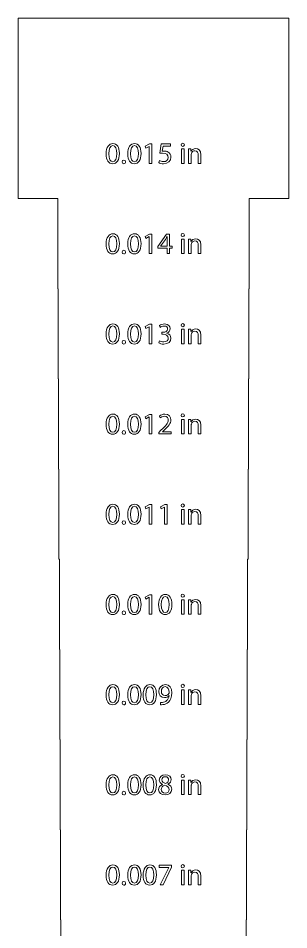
# Model space of a CAD drawing. Header units: inches. Extents: x 0.3 to 1.8, y -2 to 8.1.
# Drawn here: x 0.25 to 1.75, y 3.04 to 8.09 of the extents above; entities that cross this region are included whole.
import ezdxf

# ---------------------------------------------------------------- set-up
doc = ezdxf.new("R2010")
doc.units = ezdxf.units.IN
doc.header["$MEASUREMENT"] = 0
doc.layers.add('Layer 1', color=7, linetype='Continuous')
doc.layers.add('Layer 2', color=7, linetype='Continuous')

# ---------------------------------------------------------------- blocks, each defined once
blk = doc.blocks.new('block 8')
at = {"layer": 'Layer 2', "lineweight": 0}
for points in [[(1.1, 3.398), (1.1, 3.3883), (1.0528, 3.2897), (1.0377, 3.2897), (1.0846, 3.3855), (1.0846, 3.3858), (1.0317, 3.3858), (1.0317, 3.398), (1.1, 3.398)], [(1.1552, 3.2897), (1.1552, 3.3703), (1.1698, 3.3703), (1.1698, 3.2897), (1.1552, 3.2897)]]:
    blk.add_lwpolyline(points, dxfattribs=at)
for points, knots in [([(0.8108, 3.345), (0.8108, 3.3082), (0.797, 3.2879), (0.7732, 3.2879), (0.752, 3.2879), (0.7375, 3.3077), (0.7372, 3.3435), (0.7372, 3.38), (0.753, 3.3998), (0.775, 3.3998), (0.7977, 3.3998), (0.8108, 3.3795), (0.8108, 3.345)], [0, 0, 0, 0, 1, 1, 1, 2, 2, 2, 3, 3, 3, 4, 4, 4, 4]), ([(0.752, 3.3433), (0.752, 3.3152), (0.7607, 3.2992), (0.774, 3.2992), (0.7888, 3.2992), (0.796, 3.3167), (0.796, 3.3443), (0.796, 3.371), (0.7893, 3.3885), (0.774, 3.3885), (0.7613, 3.3885), (0.752, 3.3728), (0.752, 3.3433)], [0, 0, 0, 0, 1, 1, 1, 2, 2, 2, 3, 3, 3, 4, 4, 4, 4]), ([(0.9308, 3.345), (0.9308, 3.3082), (0.917, 3.2879), (0.8932, 3.2879), (0.872, 3.2879), (0.8575, 3.3077), (0.8572, 3.3435), (0.8572, 3.38), (0.873, 3.3998), (0.895, 3.3998), (0.9177, 3.3998), (0.9308, 3.3795), (0.9308, 3.345)], [0, 0, 0, 0, 1, 1, 1, 2, 2, 2, 3, 3, 3, 4, 4, 4, 4]), ([(0.872, 3.3433), (0.872, 3.3152), (0.8807, 3.2992), (0.894, 3.2992), (0.9088, 3.2992), (0.916, 3.3167), (0.916, 3.3443), (0.916, 3.371), (0.9093, 3.3885), (0.894, 3.3885), (0.8813, 3.3885), (0.872, 3.3728), (0.872, 3.3433)], [0, 0, 0, 0, 1, 1, 1, 2, 2, 2, 3, 3, 3, 4, 4, 4, 4]), ([(1.0163, 3.345), (1.0163, 3.3082), (1.0025, 3.2879), (0.9787, 3.2879), (0.9575, 3.2879), (0.943, 3.3077), (0.9427, 3.3435), (0.9427, 3.38), (0.9585, 3.3998), (0.9805, 3.3998), (1.0031, 3.3998), (1.0163, 3.3795), (1.0163, 3.345)], [0, 0, 0, 0, 1, 1, 1, 2, 2, 2, 3, 3, 3, 4, 4, 4, 4]), ([(0.9575, 3.3433), (0.9575, 3.3152), (0.9662, 3.2992), (0.9795, 3.2992), (0.9943, 3.2992), (1.0015, 3.3167), (1.0015, 3.3443), (1.0015, 3.371), (0.9948, 3.3885), (0.9795, 3.3885), (0.9668, 3.3885), (0.9575, 3.3728), (0.9575, 3.3433)], [0, 0, 0, 0, 1, 1, 1, 2, 2, 2, 3, 3, 3, 4, 4, 4, 4]), ([(1.1715, 3.393), (1.1715, 3.388), (1.168, 3.384), (1.1622, 3.384), (1.1568, 3.384), (1.1533, 3.388), (1.1533, 3.393), (1.1533, 3.398), (1.157, 3.4021), (1.1625, 3.4021), (1.1678, 3.4021), (1.1715, 3.3981), (1.1715, 3.393)], [0, 0, 0, 0, 1, 1, 1, 2, 2, 2, 3, 3, 3, 4, 4, 4, 4]), ([(1.1942, 3.3485), (1.1942, 3.357), (1.194, 3.3637), (1.1935, 3.3703), (1.1935, 3.3703), (1.2065, 3.3703), (1.2065, 3.3703), (1.2065, 3.3703), (1.2073, 3.357), (1.2073, 3.357), (1.2073, 3.357), (1.2077, 3.357), (1.2077, 3.357), (1.2117, 3.3645), (1.221, 3.372), (1.2343, 3.372), (1.2455, 3.372), (1.2628, 3.3653), (1.2628, 3.3377), (1.2628, 3.3377), (1.2628, 3.2897), (1.2628, 3.2897), (1.2628, 3.2897), (1.2481, 3.2897), (1.2481, 3.2897), (1.2481, 3.2897), (1.2481, 3.3362), (1.2481, 3.3362), (1.2481, 3.3492), (1.2433, 3.36), (1.2295, 3.36), (1.22, 3.36), (1.2125, 3.3532), (1.2098, 3.345), (1.2092, 3.3432), (1.2088, 3.3407), (1.2088, 3.3382), (1.2088, 3.3382), (1.2088, 3.2897), (1.2088, 3.2897), (1.2088, 3.2897), (1.1942, 3.2897), (1.1942, 3.2897), (1.1942, 3.2897), (1.1942, 3.3485), (1.1942, 3.3485)], [0, 0, 0, 0, 1, 1, 1, 2, 2, 2, 3, 3, 3, 4, 4, 4, 5, 5, 5, 6, 6, 6, 7, 7, 7, 8, 8, 8, 9, 9, 9, 10, 10, 10, 11, 11, 11, 12, 12, 12, 13, 13, 13, 14, 14, 14, 15, 15, 15, 15]), ([(0.8254, 3.2984), (0.8254, 3.3044), (0.8295, 3.3089), (0.8353, 3.3089), (0.8412, 3.3089), (0.8452, 3.3045), (0.8452, 3.2984), (0.8452, 3.2924), (0.8412, 3.2879), (0.835, 3.2879), (0.8294, 3.2879), (0.8254, 3.2924), (0.8254, 3.2984)], [0, 0, 0, 0, 1, 1, 1, 2, 2, 2, 3, 3, 3, 4, 4, 4, 4])]:
    blk.add_open_spline(points, degree=3, knots=knots, dxfattribs=at)
blk = doc.blocks.new('block 9')
at = {"layer": 'Layer 2', "lineweight": 0}
blk.add_lwpolyline([(1.1552, 3.7897), (1.1552, 3.8703), (1.1698, 3.8703), (1.1698, 3.7897), (1.1552, 3.7897)], dxfattribs=at)
for points, knots in [([(0.8108, 3.845), (0.8108, 3.8082), (0.797, 3.7879), (0.7732, 3.7879), (0.752, 3.7879), (0.7375, 3.8077), (0.7372, 3.8435), (0.7372, 3.88), (0.753, 3.8998), (0.775, 3.8998), (0.7977, 3.8998), (0.8108, 3.8795), (0.8108, 3.845)], [0, 0, 0, 0, 1, 1, 1, 2, 2, 2, 3, 3, 3, 4, 4, 4, 4]), ([(0.9308, 3.845), (0.9308, 3.8082), (0.917, 3.7879), (0.8932, 3.7879), (0.872, 3.7879), (0.8575, 3.8077), (0.8572, 3.8435), (0.8572, 3.88), (0.873, 3.8998), (0.895, 3.8998), (0.9177, 3.8998), (0.9308, 3.8795), (0.9308, 3.845)], [0, 0, 0, 0, 1, 1, 1, 2, 2, 2, 3, 3, 3, 4, 4, 4, 4]), ([(1.0163, 3.845), (1.0163, 3.8082), (1.0025, 3.7879), (0.9787, 3.7879), (0.9575, 3.7879), (0.943, 3.8077), (0.9427, 3.8435), (0.9427, 3.88), (0.9585, 3.8998), (0.9805, 3.8998), (1.0031, 3.8998), (1.0163, 3.8795), (1.0163, 3.845)], [0, 0, 0, 0, 1, 1, 1, 2, 2, 2, 3, 3, 3, 4, 4, 4, 4]), ([(1.0497, 3.8467), (1.0375, 3.8523), (1.0323, 3.8617), (1.0323, 3.871), (1.0323, 3.8881), (1.0468, 3.8998), (1.066, 3.8998), (1.087, 3.8998), (1.0976, 3.8868), (1.0976, 3.8732), (1.0976, 3.864), (1.093, 3.854), (1.0797, 3.8478), (1.0797, 3.8478), (1.0797, 3.8473), (1.0797, 3.8473), (1.0932, 3.842), (1.1015, 3.8323), (1.1015, 3.8194), (1.1015, 3.8004), (1.0853, 3.7879), (1.0647, 3.7879), (1.042, 3.7879), (1.0283, 3.8012), (1.0283, 3.817), (1.0283, 3.8307), (1.0365, 3.8405), (1.0498, 3.8462), (1.0498, 3.8462), (1.0497, 3.8467), (1.0497, 3.8467)], [0, 0, 0, 0, 1, 1, 1, 2, 2, 2, 3, 3, 3, 4, 4, 4, 5, 5, 5, 6, 6, 6, 7, 7, 7, 8, 8, 8, 9, 9, 9, 10, 10, 10, 10]), ([(1.1715, 3.893), (1.1715, 3.888), (1.168, 3.884), (1.1622, 3.884), (1.1568, 3.884), (1.1533, 3.888), (1.1533, 3.893), (1.1533, 3.898), (1.157, 3.9021), (1.1625, 3.9021), (1.1678, 3.9021), (1.1715, 3.8981), (1.1715, 3.893)], [0, 0, 0, 0, 1, 1, 1, 2, 2, 2, 3, 3, 3, 4, 4, 4, 4]), ([(0.752, 3.8433), (0.752, 3.8152), (0.7607, 3.7992), (0.774, 3.7992), (0.7888, 3.7992), (0.796, 3.8167), (0.796, 3.8443), (0.796, 3.871), (0.7893, 3.8885), (0.774, 3.8885), (0.7614, 3.8885), (0.752, 3.8728), (0.752, 3.8433)], [0, 0, 0, 0, 1, 1, 1, 2, 2, 2, 3, 3, 3, 4, 4, 4, 4]), ([(0.872, 3.8433), (0.872, 3.8152), (0.8807, 3.7992), (0.894, 3.7992), (0.9088, 3.7992), (0.916, 3.8167), (0.916, 3.8443), (0.916, 3.871), (0.9093, 3.8885), (0.894, 3.8885), (0.8813, 3.8885), (0.872, 3.8728), (0.872, 3.8433)], [0, 0, 0, 0, 1, 1, 1, 2, 2, 2, 3, 3, 3, 4, 4, 4, 4]), ([(0.9575, 3.8433), (0.9575, 3.8152), (0.9662, 3.7992), (0.9795, 3.7992), (0.9943, 3.7992), (1.0015, 3.8167), (1.0015, 3.8443), (1.0015, 3.871), (0.9948, 3.8885), (0.9795, 3.8885), (0.9668, 3.8885), (0.9575, 3.8728), (0.9575, 3.8433)], [0, 0, 0, 0, 1, 1, 1, 2, 2, 2, 3, 3, 3, 4, 4, 4, 4]), ([(1.0867, 3.8179), (1.0867, 3.8308), (1.0775, 3.8373), (1.0628, 3.8415), (1.0502, 3.8378), (1.0433, 3.8293), (1.0433, 3.819), (1.0428, 3.8082), (1.0512, 3.7985), (1.065, 3.7985), (1.0782, 3.7985), (1.0867, 3.8067), (1.0867, 3.8179)], [0, 0, 0, 0, 1, 1, 1, 2, 2, 2, 3, 3, 3, 4, 4, 4, 4]), ([(1.0463, 3.872), (1.0462, 3.8612), (1.0545, 3.8553), (1.067, 3.852), (1.0763, 3.8552), (1.0835, 3.8618), (1.0835, 3.8717), (1.0835, 3.8803), (1.0783, 3.8893), (1.0652, 3.8893), (1.053, 3.8893), (1.0463, 3.8813), (1.0463, 3.872)], [0, 0, 0, 0, 1, 1, 1, 2, 2, 2, 3, 3, 3, 4, 4, 4, 4]), ([(1.1942, 3.8485), (1.1942, 3.857), (1.194, 3.8637), (1.1935, 3.8703), (1.1935, 3.8703), (1.2065, 3.8703), (1.2065, 3.8703), (1.2065, 3.8703), (1.2073, 3.857), (1.2073, 3.857), (1.2073, 3.857), (1.2077, 3.857), (1.2077, 3.857), (1.2117, 3.8645), (1.221, 3.872), (1.2343, 3.872), (1.2455, 3.872), (1.2628, 3.8653), (1.2628, 3.8377), (1.2628, 3.8377), (1.2628, 3.7897), (1.2628, 3.7897), (1.2628, 3.7897), (1.2481, 3.7897), (1.2481, 3.7897), (1.2481, 3.7897), (1.2481, 3.8362), (1.2481, 3.8362), (1.2481, 3.8492), (1.2433, 3.86), (1.2295, 3.86), (1.22, 3.86), (1.2125, 3.8532), (1.2098, 3.845), (1.2092, 3.8432), (1.2088, 3.8407), (1.2088, 3.8382), (1.2088, 3.8382), (1.2088, 3.7897), (1.2088, 3.7897), (1.2088, 3.7897), (1.1942, 3.7897), (1.1942, 3.7897), (1.1942, 3.7897), (1.1942, 3.8485), (1.1942, 3.8485)], [0, 0, 0, 0, 1, 1, 1, 2, 2, 2, 3, 3, 3, 4, 4, 4, 5, 5, 5, 6, 6, 6, 7, 7, 7, 8, 8, 8, 9, 9, 9, 10, 10, 10, 11, 11, 11, 12, 12, 12, 13, 13, 13, 14, 14, 14, 15, 15, 15, 15]), ([(0.8254, 3.7984), (0.8254, 3.8044), (0.8295, 3.8089), (0.8354, 3.8089), (0.8412, 3.8089), (0.8452, 3.8045), (0.8452, 3.7984), (0.8452, 3.7924), (0.8412, 3.7879), (0.835, 3.7879), (0.8294, 3.7879), (0.8254, 3.7924), (0.8254, 3.7984)], [0, 0, 0, 0, 1, 1, 1, 2, 2, 2, 3, 3, 3, 4, 4, 4, 4])]:
    blk.add_open_spline(points, degree=3, knots=knots, dxfattribs=at)
blk = doc.blocks.new('block 10')
at = {"layer": 'Layer 2', "lineweight": 0}
blk.add_lwpolyline([(1.1552, 4.2897), (1.1552, 4.3703), (1.1698, 4.3703), (1.1698, 4.2897), (1.1552, 4.2897)], dxfattribs=at)
for points, knots in [([(0.8108, 4.345), (0.8108, 4.3082), (0.797, 4.2879), (0.7732, 4.2879), (0.752, 4.2879), (0.7375, 4.3077), (0.7372, 4.3435), (0.7372, 4.38), (0.753, 4.3998), (0.775, 4.3998), (0.7977, 4.3998), (0.8108, 4.3795), (0.8108, 4.345)], [0, 0, 0, 0, 1, 1, 1, 2, 2, 2, 3, 3, 3, 4, 4, 4, 4]), ([(0.9308, 4.345), (0.9308, 4.3082), (0.917, 4.2879), (0.8932, 4.2879), (0.872, 4.2879), (0.8575, 4.3077), (0.8572, 4.3435), (0.8572, 4.38), (0.873, 4.3998), (0.895, 4.3998), (0.9177, 4.3998), (0.9308, 4.3795), (0.9308, 4.345)], [0, 0, 0, 0, 1, 1, 1, 2, 2, 2, 3, 3, 3, 4, 4, 4, 4]), ([(1.0163, 4.345), (1.0163, 4.3082), (1.0025, 4.2879), (0.9787, 4.2879), (0.9575, 4.2879), (0.943, 4.3077), (0.9427, 4.3435), (0.9427, 4.38), (0.9585, 4.3998), (0.9805, 4.3998), (1.0031, 4.3998), (1.0163, 4.3795), (1.0163, 4.345)], [0, 0, 0, 0, 1, 1, 1, 2, 2, 2, 3, 3, 3, 4, 4, 4, 4]), ([(1.0382, 4.3), (1.0413, 4.2997), (1.045, 4.3), (1.05, 4.3005), (1.0585, 4.3017), (1.0665, 4.305), (1.0727, 4.311), (1.0798, 4.3175), (1.085, 4.327), (1.087, 4.3397), (1.087, 4.3397), (1.0865, 4.3397), (1.0865, 4.3397), (1.0805, 4.3323), (1.0718, 4.3282), (1.0608, 4.3282), (1.0415, 4.3282), (1.029, 4.3428), (1.029, 4.3613), (1.029, 4.3818), (1.0438, 4.3998), (1.066, 4.3998), (1.0881, 4.3998), (1.1018, 4.382), (1.1018, 4.354), (1.1018, 4.3303), (1.0938, 4.3137), (1.0832, 4.3034), (1.0748, 4.2952), (1.0633, 4.2902), (1.0517, 4.2889), (1.0463, 4.288), (1.0417, 4.2879), (1.0382, 4.288), (1.0382, 4.288), (1.0382, 4.3), (1.0382, 4.3)], [0, 0, 0, 0, 1, 1, 1, 2, 2, 2, 3, 3, 3, 4, 4, 4, 5, 5, 5, 6, 6, 6, 7, 7, 7, 8, 8, 8, 9, 9, 9, 10, 10, 10, 11, 11, 11, 12, 12, 12, 12]), ([(1.1715, 4.393), (1.1715, 4.388), (1.168, 4.384), (1.1622, 4.384), (1.1568, 4.384), (1.1533, 4.388), (1.1533, 4.393), (1.1533, 4.398), (1.157, 4.4021), (1.1625, 4.4021), (1.1678, 4.4021), (1.1715, 4.3981), (1.1715, 4.393)], [0, 0, 0, 0, 1, 1, 1, 2, 2, 2, 3, 3, 3, 4, 4, 4, 4]), ([(0.752, 4.3433), (0.752, 4.3152), (0.7607, 4.2992), (0.774, 4.2992), (0.7888, 4.2992), (0.796, 4.3167), (0.796, 4.3443), (0.796, 4.371), (0.7893, 4.3885), (0.774, 4.3885), (0.7613, 4.3885), (0.752, 4.3728), (0.752, 4.3433)], [0, 0, 0, 0, 1, 1, 1, 2, 2, 2, 3, 3, 3, 4, 4, 4, 4]), ([(0.872, 4.3433), (0.872, 4.3152), (0.8807, 4.2992), (0.894, 4.2992), (0.9088, 4.2992), (0.916, 4.3167), (0.916, 4.3443), (0.916, 4.371), (0.9093, 4.3885), (0.894, 4.3885), (0.8813, 4.3885), (0.872, 4.3728), (0.872, 4.3433)], [0, 0, 0, 0, 1, 1, 1, 2, 2, 2, 3, 3, 3, 4, 4, 4, 4]), ([(0.9575, 4.3433), (0.9575, 4.3152), (0.9662, 4.2992), (0.9795, 4.2992), (0.9943, 4.2992), (1.0015, 4.3167), (1.0015, 4.3443), (1.0015, 4.371), (0.9948, 4.3885), (0.9795, 4.3885), (0.9668, 4.3885), (0.9575, 4.3728), (0.9575, 4.3433)], [0, 0, 0, 0, 1, 1, 1, 2, 2, 2, 3, 3, 3, 4, 4, 4, 4]), ([(1.0435, 4.3622), (1.0435, 4.3487), (1.0517, 4.3392), (1.0643, 4.3392), (1.0742, 4.3392), (1.0818, 4.344), (1.0856, 4.3505), (1.0865, 4.352), (1.087, 4.3535), (1.087, 4.356), (1.087, 4.3745), (1.0802, 4.3886), (1.0647, 4.3886), (1.0523, 4.3886), (1.0435, 4.3777), (1.0435, 4.3622)], [0, 0, 0, 0, 1, 1, 1, 2, 2, 2, 3, 3, 3, 4, 4, 4, 5, 5, 5, 5]), ([(1.1942, 4.3485), (1.1942, 4.357), (1.194, 4.3637), (1.1935, 4.3703), (1.1935, 4.3703), (1.2065, 4.3703), (1.2065, 4.3703), (1.2065, 4.3703), (1.2073, 4.357), (1.2073, 4.357), (1.2073, 4.357), (1.2077, 4.357), (1.2077, 4.357), (1.2117, 4.3645), (1.221, 4.372), (1.2343, 4.372), (1.2455, 4.372), (1.2628, 4.3653), (1.2628, 4.3377), (1.2628, 4.3377), (1.2628, 4.2897), (1.2628, 4.2897), (1.2628, 4.2897), (1.2481, 4.2897), (1.2481, 4.2897), (1.2481, 4.2897), (1.2481, 4.3362), (1.2481, 4.3362), (1.2481, 4.3492), (1.2433, 4.36), (1.2295, 4.36), (1.22, 4.36), (1.2125, 4.3532), (1.2098, 4.345), (1.2092, 4.3432), (1.2088, 4.3407), (1.2088, 4.3382), (1.2088, 4.3382), (1.2088, 4.2897), (1.2088, 4.2897), (1.2088, 4.2897), (1.1942, 4.2897), (1.1942, 4.2897), (1.1942, 4.2897), (1.1942, 4.3485), (1.1942, 4.3485)], [0, 0, 0, 0, 1, 1, 1, 2, 2, 2, 3, 3, 3, 4, 4, 4, 5, 5, 5, 6, 6, 6, 7, 7, 7, 8, 8, 8, 9, 9, 9, 10, 10, 10, 11, 11, 11, 12, 12, 12, 13, 13, 13, 14, 14, 14, 15, 15, 15, 15]), ([(0.8254, 4.2984), (0.8254, 4.3044), (0.8295, 4.3088), (0.8353, 4.3088), (0.8412, 4.3088), (0.8452, 4.3045), (0.8452, 4.2984), (0.8452, 4.2924), (0.8412, 4.2879), (0.835, 4.2879), (0.8294, 4.2879), (0.8254, 4.2924), (0.8254, 4.2984)], [0, 0, 0, 0, 1, 1, 1, 2, 2, 2, 3, 3, 3, 4, 4, 4, 4])]:
    blk.add_open_spline(points, degree=3, knots=knots, dxfattribs=at)
blk = doc.blocks.new('block 11')
at = {"layer": 'Layer 2', "lineweight": 0}
for points in [[(0.976, 4.8843), (0.9757, 4.8843), (0.9568, 4.8742), (0.954, 4.8853), (0.9777, 4.898), (0.9902, 4.898), (0.9902, 4.7897), (0.976, 4.7897), (0.976, 4.8843)], [(1.1552, 4.7897), (1.1552, 4.8703), (1.1698, 4.8703), (1.1698, 4.7897), (1.1552, 4.7897)]]:
    blk.add_lwpolyline(points, dxfattribs=at)
for points, knots in [([(0.8108, 4.845), (0.8108, 4.8082), (0.797, 4.7879), (0.7732, 4.7879), (0.752, 4.7879), (0.7375, 4.8077), (0.7372, 4.8435), (0.7372, 4.88), (0.753, 4.8998), (0.775, 4.8998), (0.7977, 4.8998), (0.8108, 4.8795), (0.8108, 4.845)], [0, 0, 0, 0, 1, 1, 1, 2, 2, 2, 3, 3, 3, 4, 4, 4, 4]), ([(0.752, 4.8433), (0.752, 4.8152), (0.7607, 4.7992), (0.774, 4.7992), (0.7888, 4.7992), (0.796, 4.8167), (0.796, 4.8443), (0.796, 4.871), (0.7893, 4.8885), (0.774, 4.8885), (0.7614, 4.8885), (0.752, 4.8728), (0.752, 4.8433)], [0, 0, 0, 0, 1, 1, 1, 2, 2, 2, 3, 3, 3, 4, 4, 4, 4]), ([(0.9308, 4.845), (0.9308, 4.8082), (0.917, 4.7879), (0.8932, 4.7879), (0.872, 4.7879), (0.8575, 4.8077), (0.8572, 4.8435), (0.8572, 4.88), (0.873, 4.8998), (0.895, 4.8998), (0.9177, 4.8998), (0.9308, 4.8795), (0.9308, 4.845)], [0, 0, 0, 0, 1, 1, 1, 2, 2, 2, 3, 3, 3, 4, 4, 4, 4]), ([(0.872, 4.8433), (0.872, 4.8152), (0.8807, 4.7992), (0.894, 4.7992), (0.9088, 4.7992), (0.916, 4.8167), (0.916, 4.8443), (0.916, 4.871), (0.9093, 4.8885), (0.894, 4.8885), (0.8813, 4.8885), (0.872, 4.8728), (0.872, 4.8433)], [0, 0, 0, 0, 1, 1, 1, 2, 2, 2, 3, 3, 3, 4, 4, 4, 4]), ([(1.1018, 4.845), (1.1018, 4.8082), (1.088, 4.7879), (1.0642, 4.7879), (1.043, 4.7879), (1.0285, 4.8077), (1.0282, 4.8435), (1.0282, 4.88), (1.044, 4.8998), (1.066, 4.8998), (1.0887, 4.8998), (1.1018, 4.8795), (1.1018, 4.845)], [0, 0, 0, 0, 1, 1, 1, 2, 2, 2, 3, 3, 3, 4, 4, 4, 4]), ([(1.043, 4.8433), (1.043, 4.8152), (1.0517, 4.7992), (1.065, 4.7992), (1.0798, 4.7992), (1.087, 4.8167), (1.087, 4.8443), (1.087, 4.871), (1.0803, 4.8885), (1.065, 4.8885), (1.0523, 4.8885), (1.043, 4.8728), (1.043, 4.8433)], [0, 0, 0, 0, 1, 1, 1, 2, 2, 2, 3, 3, 3, 4, 4, 4, 4]), ([(1.1715, 4.893), (1.1715, 4.888), (1.168, 4.884), (1.1622, 4.884), (1.1568, 4.884), (1.1533, 4.888), (1.1533, 4.893), (1.1533, 4.898), (1.157, 4.9021), (1.1625, 4.9021), (1.1678, 4.9021), (1.1715, 4.8981), (1.1715, 4.893)], [0, 0, 0, 0, 1, 1, 1, 2, 2, 2, 3, 3, 3, 4, 4, 4, 4]), ([(1.1942, 4.8485), (1.1942, 4.857), (1.194, 4.8637), (1.1935, 4.8703), (1.1935, 4.8703), (1.2065, 4.8703), (1.2065, 4.8703), (1.2065, 4.8703), (1.2073, 4.857), (1.2073, 4.857), (1.2073, 4.857), (1.2077, 4.857), (1.2077, 4.857), (1.2117, 4.8645), (1.221, 4.872), (1.2343, 4.872), (1.2455, 4.872), (1.2628, 4.8653), (1.2628, 4.8377), (1.2628, 4.8377), (1.2628, 4.7897), (1.2628, 4.7897), (1.2628, 4.7897), (1.2481, 4.7897), (1.2481, 4.7897), (1.2481, 4.7897), (1.2481, 4.8362), (1.2481, 4.8362), (1.2481, 4.8492), (1.2433, 4.86), (1.2295, 4.86), (1.22, 4.86), (1.2125, 4.8532), (1.2098, 4.845), (1.2092, 4.8432), (1.2088, 4.8407), (1.2088, 4.8382), (1.2088, 4.8382), (1.2088, 4.7897), (1.2088, 4.7897), (1.2088, 4.7897), (1.1942, 4.7897), (1.1942, 4.7897), (1.1942, 4.7897), (1.1942, 4.8485), (1.1942, 4.8485)], [0, 0, 0, 0, 1, 1, 1, 2, 2, 2, 3, 3, 3, 4, 4, 4, 5, 5, 5, 6, 6, 6, 7, 7, 7, 8, 8, 8, 9, 9, 9, 10, 10, 10, 11, 11, 11, 12, 12, 12, 13, 13, 13, 14, 14, 14, 15, 15, 15, 15]), ([(0.8254, 4.7984), (0.8254, 4.8044), (0.8295, 4.8088), (0.8354, 4.8088), (0.8412, 4.8088), (0.8452, 4.8045), (0.8452, 4.7984), (0.8452, 4.7924), (0.8412, 4.7879), (0.835, 4.7879), (0.8294, 4.7879), (0.8254, 4.7924), (0.8254, 4.7984)], [0, 0, 0, 0, 1, 1, 1, 2, 2, 2, 3, 3, 3, 4, 4, 4, 4])]:
    blk.add_open_spline(points, degree=3, knots=knots, dxfattribs=at)
blk = doc.blocks.new('block 12')
at = {"layer": 'Layer 2', "lineweight": 0}
for points in [[(0.976, 5.3843), (0.9757, 5.3843), (0.9568, 5.3742), (0.954, 5.3853), (0.9777, 5.398), (0.9902, 5.398), (0.9902, 5.2897), (0.976, 5.2897), (0.976, 5.3843)], [(1.0615, 5.3843), (1.0612, 5.3843), (1.0423, 5.3742), (1.0395, 5.3853), (1.0632, 5.398), (1.0757, 5.398), (1.0757, 5.2897), (1.0615, 5.2897), (1.0615, 5.3843)], [(1.1552, 5.2897), (1.1552, 5.3703), (1.1698, 5.3703), (1.1698, 5.2897), (1.1552, 5.2897)]]:
    blk.add_lwpolyline(points, dxfattribs=at)
for points, knots in [([(0.8108, 5.345), (0.8108, 5.3082), (0.797, 5.2879), (0.7732, 5.2879), (0.752, 5.2879), (0.7375, 5.3077), (0.7372, 5.3435), (0.7372, 5.38), (0.753, 5.3998), (0.775, 5.3998), (0.7977, 5.3998), (0.8108, 5.3795), (0.8108, 5.345)], [0, 0, 0, 0, 1, 1, 1, 2, 2, 2, 3, 3, 3, 4, 4, 4, 4]), ([(0.752, 5.3433), (0.752, 5.3152), (0.7607, 5.2992), (0.774, 5.2992), (0.7888, 5.2992), (0.796, 5.3167), (0.796, 5.3443), (0.796, 5.371), (0.7893, 5.3885), (0.774, 5.3885), (0.7614, 5.3885), (0.752, 5.3728), (0.752, 5.3433)], [0, 0, 0, 0, 1, 1, 1, 2, 2, 2, 3, 3, 3, 4, 4, 4, 4]), ([(0.9308, 5.345), (0.9308, 5.3082), (0.917, 5.2879), (0.8932, 5.2879), (0.872, 5.2879), (0.8575, 5.3077), (0.8572, 5.3435), (0.8572, 5.38), (0.873, 5.3998), (0.895, 5.3998), (0.9177, 5.3998), (0.9308, 5.3795), (0.9308, 5.345)], [0, 0, 0, 0, 1, 1, 1, 2, 2, 2, 3, 3, 3, 4, 4, 4, 4]), ([(0.872, 5.3433), (0.872, 5.3152), (0.8807, 5.2992), (0.894, 5.2992), (0.9088, 5.2992), (0.916, 5.3167), (0.916, 5.3443), (0.916, 5.371), (0.9093, 5.3885), (0.894, 5.3885), (0.8813, 5.3885), (0.872, 5.3728), (0.872, 5.3433)], [0, 0, 0, 0, 1, 1, 1, 2, 2, 2, 3, 3, 3, 4, 4, 4, 4]), ([(1.1715, 5.393), (1.1715, 5.388), (1.168, 5.384), (1.1622, 5.384), (1.1568, 5.384), (1.1533, 5.388), (1.1533, 5.393), (1.1533, 5.398), (1.157, 5.4021), (1.1625, 5.4021), (1.1678, 5.4021), (1.1715, 5.3981), (1.1715, 5.393)], [0, 0, 0, 0, 1, 1, 1, 2, 2, 2, 3, 3, 3, 4, 4, 4, 4]), ([(1.1942, 5.3485), (1.1942, 5.357), (1.194, 5.3637), (1.1935, 5.3703), (1.1935, 5.3703), (1.2065, 5.3703), (1.2065, 5.3703), (1.2065, 5.3703), (1.2073, 5.357), (1.2073, 5.357), (1.2073, 5.357), (1.2077, 5.357), (1.2077, 5.357), (1.2117, 5.3645), (1.221, 5.372), (1.2343, 5.372), (1.2455, 5.372), (1.2628, 5.3653), (1.2628, 5.3377), (1.2628, 5.3377), (1.2628, 5.2897), (1.2628, 5.2897), (1.2628, 5.2897), (1.2481, 5.2897), (1.2481, 5.2897), (1.2481, 5.2897), (1.2481, 5.3362), (1.2481, 5.3362), (1.2481, 5.3492), (1.2433, 5.36), (1.2295, 5.36), (1.22, 5.36), (1.2125, 5.3532), (1.2098, 5.345), (1.2092, 5.3432), (1.2088, 5.3407), (1.2088, 5.3382), (1.2088, 5.3382), (1.2088, 5.2897), (1.2088, 5.2897), (1.2088, 5.2897), (1.1942, 5.2897), (1.1942, 5.2897), (1.1942, 5.2897), (1.1942, 5.3485), (1.1942, 5.3485)], [0, 0, 0, 0, 1, 1, 1, 2, 2, 2, 3, 3, 3, 4, 4, 4, 5, 5, 5, 6, 6, 6, 7, 7, 7, 8, 8, 8, 9, 9, 9, 10, 10, 10, 11, 11, 11, 12, 12, 12, 13, 13, 13, 14, 14, 14, 15, 15, 15, 15]), ([(0.8254, 5.2984), (0.8254, 5.3044), (0.8295, 5.3088), (0.8354, 5.3088), (0.8412, 5.3088), (0.8452, 5.3045), (0.8452, 5.2984), (0.8452, 5.2924), (0.8412, 5.2879), (0.835, 5.2879), (0.8294, 5.2879), (0.8254, 5.2924), (0.8254, 5.2984)], [0, 0, 0, 0, 1, 1, 1, 2, 2, 2, 3, 3, 3, 4, 4, 4, 4])]:
    blk.add_open_spline(points, degree=3, knots=knots, dxfattribs=at)
blk = doc.blocks.new('block 13')
at = {"layer": 'Layer 2', "lineweight": 0}
for points in [[(0.976, 5.8843), (0.9757, 5.8843), (0.9568, 5.8742), (0.954, 5.8853), (0.9777, 5.898), (0.9902, 5.898), (0.9902, 5.7897), (0.976, 5.7897), (0.976, 5.8843)], [(1.1552, 5.7897), (1.1552, 5.8703), (1.1698, 5.8703), (1.1698, 5.7897), (1.1552, 5.7897)]]:
    blk.add_lwpolyline(points, dxfattribs=at)
for points, knots in [([(0.8108, 5.845), (0.8108, 5.8082), (0.797, 5.7879), (0.7732, 5.7879), (0.752, 5.7879), (0.7375, 5.8077), (0.7372, 5.8435), (0.7372, 5.88), (0.753, 5.8998), (0.775, 5.8998), (0.7977, 5.8998), (0.8108, 5.8795), (0.8108, 5.845)], [0, 0, 0, 0, 1, 1, 1, 2, 2, 2, 3, 3, 3, 4, 4, 4, 4]), ([(0.752, 5.8433), (0.752, 5.8152), (0.7607, 5.7992), (0.774, 5.7992), (0.7888, 5.7992), (0.796, 5.8167), (0.796, 5.8443), (0.796, 5.871), (0.7893, 5.8885), (0.774, 5.8885), (0.7614, 5.8885), (0.752, 5.8728), (0.752, 5.8433)], [0, 0, 0, 0, 1, 1, 1, 2, 2, 2, 3, 3, 3, 4, 4, 4, 4]), ([(0.9308, 5.845), (0.9308, 5.8082), (0.917, 5.7879), (0.8932, 5.7879), (0.872, 5.7879), (0.8575, 5.8077), (0.8572, 5.8435), (0.8572, 5.88), (0.873, 5.8998), (0.895, 5.8998), (0.9177, 5.8998), (0.9308, 5.8795), (0.9308, 5.845)], [0, 0, 0, 0, 1, 1, 1, 2, 2, 2, 3, 3, 3, 4, 4, 4, 4]), ([(0.872, 5.8433), (0.872, 5.8152), (0.8807, 5.7992), (0.894, 5.7992), (0.9088, 5.7992), (0.916, 5.8167), (0.916, 5.8443), (0.916, 5.871), (0.9093, 5.8885), (0.894, 5.8885), (0.8813, 5.8885), (0.872, 5.8728), (0.872, 5.8433)], [0, 0, 0, 0, 1, 1, 1, 2, 2, 2, 3, 3, 3, 4, 4, 4, 4]), ([(1.0297, 5.7897), (1.0297, 5.7897), (1.0297, 5.7987), (1.0297, 5.7987), (1.0297, 5.7987), (1.0412, 5.8099), (1.0412, 5.8099), (1.0688, 5.8362), (1.0815, 5.8502), (1.0815, 5.8665), (1.0815, 5.8775), (1.0763, 5.8876), (1.0602, 5.8876), (1.0503, 5.8876), (1.0422, 5.8826), (1.0372, 5.8785), (1.0372, 5.8785), (1.0325, 5.8888), (1.0325, 5.8888), (1.0398, 5.895), (1.0507, 5.8998), (1.063, 5.8998), (1.0863, 5.8998), (1.0962, 5.8838), (1.0962, 5.8683), (1.0962, 5.8483), (1.0817, 5.8322), (1.0588, 5.8102), (1.0588, 5.8102), (1.0503, 5.8022), (1.0503, 5.8022), (1.0503, 5.8022), (1.0503, 5.8019), (1.0503, 5.8019), (1.0503, 5.8019), (1.0988, 5.8019), (1.0988, 5.8019), (1.0988, 5.8019), (1.0988, 5.7897), (1.0988, 5.7897), (1.0988, 5.7897), (1.0297, 5.7897), (1.0297, 5.7897)], [0, 0, 0, 0, 1, 1, 1, 2, 2, 2, 3, 3, 3, 4, 4, 4, 5, 5, 5, 6, 6, 6, 7, 7, 7, 8, 8, 8, 9, 9, 9, 10, 10, 10, 11, 11, 11, 12, 12, 12, 13, 13, 13, 14, 14, 14, 14]), ([(1.1715, 5.893), (1.1715, 5.888), (1.168, 5.884), (1.1622, 5.884), (1.1568, 5.884), (1.1533, 5.888), (1.1533, 5.893), (1.1533, 5.898), (1.157, 5.9021), (1.1625, 5.9021), (1.1678, 5.9021), (1.1715, 5.8981), (1.1715, 5.893)], [0, 0, 0, 0, 1, 1, 1, 2, 2, 2, 3, 3, 3, 4, 4, 4, 4]), ([(1.1942, 5.8485), (1.1942, 5.857), (1.194, 5.8637), (1.1935, 5.8703), (1.1935, 5.8703), (1.2065, 5.8703), (1.2065, 5.8703), (1.2065, 5.8703), (1.2073, 5.857), (1.2073, 5.857), (1.2073, 5.857), (1.2077, 5.857), (1.2077, 5.857), (1.2117, 5.8645), (1.221, 5.872), (1.2343, 5.872), (1.2455, 5.872), (1.2628, 5.8653), (1.2628, 5.8377), (1.2628, 5.8377), (1.2628, 5.7897), (1.2628, 5.7897), (1.2628, 5.7897), (1.2481, 5.7897), (1.2481, 5.7897), (1.2481, 5.7897), (1.2481, 5.8362), (1.2481, 5.8362), (1.2481, 5.8492), (1.2433, 5.86), (1.2295, 5.86), (1.22, 5.86), (1.2125, 5.8532), (1.2098, 5.845), (1.2092, 5.8432), (1.2088, 5.8407), (1.2088, 5.8382), (1.2088, 5.8382), (1.2088, 5.7897), (1.2088, 5.7897), (1.2088, 5.7897), (1.1942, 5.7897), (1.1942, 5.7897), (1.1942, 5.7897), (1.1942, 5.8485), (1.1942, 5.8485)], [0, 0, 0, 0, 1, 1, 1, 2, 2, 2, 3, 3, 3, 4, 4, 4, 5, 5, 5, 6, 6, 6, 7, 7, 7, 8, 8, 8, 9, 9, 9, 10, 10, 10, 11, 11, 11, 12, 12, 12, 13, 13, 13, 14, 14, 14, 15, 15, 15, 15]), ([(0.8254, 5.7984), (0.8254, 5.8044), (0.8295, 5.8088), (0.8354, 5.8088), (0.8412, 5.8088), (0.8452, 5.8045), (0.8452, 5.7984), (0.8452, 5.7924), (0.8412, 5.7879), (0.835, 5.7879), (0.8294, 5.7879), (0.8254, 5.7924), (0.8254, 5.7984)], [0, 0, 0, 0, 1, 1, 1, 2, 2, 2, 3, 3, 3, 4, 4, 4, 4])]:
    blk.add_open_spline(points, degree=3, knots=knots, dxfattribs=at)
blk = doc.blocks.new('block 14')
at = {"layer": 'Layer 2', "lineweight": 0}
for points in [[(0.976, 6.3843), (0.9757, 6.3843), (0.9568, 6.3742), (0.954, 6.3853), (0.9777, 6.398), (0.9902, 6.398), (0.9902, 6.2897), (0.976, 6.2897), (0.976, 6.3843)], [(1.1552, 6.2897), (1.1552, 6.3703), (1.1698, 6.3703), (1.1698, 6.2897), (1.1552, 6.2897)]]:
    blk.add_lwpolyline(points, dxfattribs=at)
for points, knots in [([(0.8108, 6.345), (0.8108, 6.3082), (0.797, 6.2879), (0.7732, 6.2879), (0.752, 6.2879), (0.7375, 6.3077), (0.7372, 6.3435), (0.7372, 6.38), (0.753, 6.3998), (0.775, 6.3998), (0.7977, 6.3998), (0.8108, 6.3795), (0.8108, 6.345)], [0, 0, 0, 0, 1, 1, 1, 2, 2, 2, 3, 3, 3, 4, 4, 4, 4]), ([(0.752, 6.3433), (0.752, 6.3152), (0.7607, 6.2992), (0.774, 6.2992), (0.7888, 6.2992), (0.796, 6.3167), (0.796, 6.3443), (0.796, 6.371), (0.7893, 6.3885), (0.774, 6.3885), (0.7614, 6.3885), (0.752, 6.3728), (0.752, 6.3433)], [0, 0, 0, 0, 1, 1, 1, 2, 2, 2, 3, 3, 3, 4, 4, 4, 4]), ([(0.9308, 6.345), (0.9308, 6.3082), (0.917, 6.2879), (0.8932, 6.2879), (0.872, 6.2879), (0.8575, 6.3077), (0.8572, 6.3435), (0.8572, 6.38), (0.873, 6.3998), (0.895, 6.3998), (0.9177, 6.3998), (0.9308, 6.3795), (0.9308, 6.345)], [0, 0, 0, 0, 1, 1, 1, 2, 2, 2, 3, 3, 3, 4, 4, 4, 4]), ([(0.872, 6.3433), (0.872, 6.3152), (0.8807, 6.2992), (0.894, 6.2992), (0.9088, 6.2992), (0.916, 6.3167), (0.916, 6.3443), (0.916, 6.371), (0.9093, 6.3885), (0.894, 6.3885), (0.8813, 6.3885), (0.872, 6.3728), (0.872, 6.3433)], [0, 0, 0, 0, 1, 1, 1, 2, 2, 2, 3, 3, 3, 4, 4, 4, 4]), ([(1.0332, 6.3064), (1.0373, 6.3039), (1.0468, 6.2997), (1.0572, 6.2997), (1.0758, 6.2997), (1.0818, 6.3115), (1.0817, 6.3207), (1.0815, 6.3358), (1.0678, 6.3423), (1.0537, 6.3423), (1.0537, 6.3423), (1.0455, 6.3423), (1.0455, 6.3423), (1.0455, 6.3423), (1.0455, 6.3533), (1.0455, 6.3533), (1.0455, 6.3533), (1.0537, 6.3533), (1.0537, 6.3533), (1.0643, 6.3533), (1.0778, 6.3588), (1.0778, 6.3716), (1.0778, 6.3803), (1.0723, 6.388), (1.0588, 6.388), (1.0502, 6.388), (1.0418, 6.3841), (1.0372, 6.3808), (1.0372, 6.3808), (1.0332, 6.3915), (1.0332, 6.3915), (1.039, 6.3956), (1.05, 6.3998), (1.0617, 6.3998), (1.083, 6.3998), (1.0927, 6.3872), (1.0927, 6.374), (1.0927, 6.3627), (1.0858, 6.3532), (1.0727, 6.3483), (1.0727, 6.3483), (1.0727, 6.348), (1.0727, 6.348), (1.086, 6.3455), (1.0966, 6.3355), (1.0968, 6.3204), (1.0968, 6.303), (1.0832, 6.2879), (1.0573, 6.2879), (1.0452, 6.2879), (1.0345, 6.2917), (1.0292, 6.2952), (1.0292, 6.2952), (1.0332, 6.3064), (1.0332, 6.3064)], [0, 0, 0, 0, 1, 1, 1, 2, 2, 2, 3, 3, 3, 4, 4, 4, 5, 5, 5, 6, 6, 6, 7, 7, 7, 8, 8, 8, 9, 9, 9, 10, 10, 10, 11, 11, 11, 12, 12, 12, 13, 13, 13, 14, 14, 14, 15, 15, 15, 16, 16, 16, 17, 17, 17, 18, 18, 18, 18]), ([(1.1715, 6.393), (1.1715, 6.388), (1.168, 6.384), (1.1622, 6.384), (1.1568, 6.384), (1.1533, 6.388), (1.1533, 6.393), (1.1533, 6.398), (1.157, 6.4021), (1.1625, 6.4021), (1.1678, 6.4021), (1.1715, 6.3981), (1.1715, 6.393)], [0, 0, 0, 0, 1, 1, 1, 2, 2, 2, 3, 3, 3, 4, 4, 4, 4]), ([(1.1942, 6.3485), (1.1942, 6.357), (1.194, 6.3637), (1.1935, 6.3703), (1.1935, 6.3703), (1.2065, 6.3703), (1.2065, 6.3703), (1.2065, 6.3703), (1.2073, 6.357), (1.2073, 6.357), (1.2073, 6.357), (1.2077, 6.357), (1.2077, 6.357), (1.2117, 6.3645), (1.221, 6.372), (1.2343, 6.372), (1.2455, 6.372), (1.2628, 6.3653), (1.2628, 6.3377), (1.2628, 6.3377), (1.2628, 6.2897), (1.2628, 6.2897), (1.2628, 6.2897), (1.2481, 6.2897), (1.2481, 6.2897), (1.2481, 6.2897), (1.2481, 6.3362), (1.2481, 6.3362), (1.2481, 6.3492), (1.2433, 6.36), (1.2295, 6.36), (1.22, 6.36), (1.2125, 6.3532), (1.2098, 6.345), (1.2092, 6.3432), (1.2088, 6.3407), (1.2088, 6.3382), (1.2088, 6.3382), (1.2088, 6.2897), (1.2088, 6.2897), (1.2088, 6.2897), (1.1942, 6.2897), (1.1942, 6.2897), (1.1942, 6.2897), (1.1942, 6.3485), (1.1942, 6.3485)], [0, 0, 0, 0, 1, 1, 1, 2, 2, 2, 3, 3, 3, 4, 4, 4, 5, 5, 5, 6, 6, 6, 7, 7, 7, 8, 8, 8, 9, 9, 9, 10, 10, 10, 11, 11, 11, 12, 12, 12, 13, 13, 13, 14, 14, 14, 15, 15, 15, 15]), ([(0.8254, 6.2984), (0.8254, 6.3044), (0.8295, 6.3088), (0.8354, 6.3088), (0.8412, 6.3088), (0.8452, 6.3045), (0.8452, 6.2984), (0.8452, 6.2924), (0.8412, 6.2879), (0.835, 6.2879), (0.8294, 6.2879), (0.8254, 6.2924), (0.8254, 6.2984)], [0, 0, 0, 0, 1, 1, 1, 2, 2, 2, 3, 3, 3, 4, 4, 4, 4])]:
    blk.add_open_spline(points, degree=3, knots=knots, dxfattribs=at)
blk = doc.blocks.new('block 15')
at = {"layer": 'Layer 2', "lineweight": 0}
for points in [[(0.976, 6.8843), (0.9757, 6.8843), (0.9568, 6.8742), (0.954, 6.8853), (0.9777, 6.898), (0.9902, 6.898), (0.9902, 6.7897), (0.976, 6.7897), (0.976, 6.8843)], [(1.075, 6.7897), (1.075, 6.8193), (1.0247, 6.8193), (1.0247, 6.8288), (1.073, 6.898), (1.0888, 6.898), (1.0888, 6.8307), (1.104, 6.8307), (1.104, 6.8193), (1.0888, 6.8193), (1.0888, 6.7897), (1.075, 6.7897)], [(1.1552, 6.7897), (1.1552, 6.8703), (1.1698, 6.8703), (1.1698, 6.7897), (1.1552, 6.7897)]]:
    blk.add_lwpolyline(points, dxfattribs=at)
for points, knots in [([(0.8108, 6.845), (0.8108, 6.8082), (0.797, 6.7879), (0.7732, 6.7879), (0.752, 6.7879), (0.7375, 6.8077), (0.7372, 6.8435), (0.7372, 6.88), (0.753, 6.8998), (0.775, 6.8998), (0.7977, 6.8998), (0.8108, 6.8795), (0.8108, 6.845)], [0, 0, 0, 0, 1, 1, 1, 2, 2, 2, 3, 3, 3, 4, 4, 4, 4]), ([(0.752, 6.8433), (0.752, 6.8152), (0.7607, 6.7992), (0.774, 6.7992), (0.7888, 6.7992), (0.796, 6.8167), (0.796, 6.8443), (0.796, 6.871), (0.7893, 6.8885), (0.774, 6.8885), (0.7614, 6.8885), (0.752, 6.8728), (0.752, 6.8433)], [0, 0, 0, 0, 1, 1, 1, 2, 2, 2, 3, 3, 3, 4, 4, 4, 4]), ([(0.9308, 6.845), (0.9308, 6.8082), (0.917, 6.7879), (0.8932, 6.7879), (0.872, 6.7879), (0.8575, 6.8077), (0.8572, 6.8435), (0.8572, 6.88), (0.873, 6.8998), (0.895, 6.8998), (0.9177, 6.8998), (0.9308, 6.8795), (0.9308, 6.845)], [0, 0, 0, 0, 1, 1, 1, 2, 2, 2, 3, 3, 3, 4, 4, 4, 4]), ([(0.872, 6.8433), (0.872, 6.8152), (0.8807, 6.7992), (0.894, 6.7992), (0.9088, 6.7992), (0.916, 6.8167), (0.916, 6.8443), (0.916, 6.871), (0.9093, 6.8885), (0.894, 6.8885), (0.8813, 6.8885), (0.872, 6.8728), (0.872, 6.8433)], [0, 0, 0, 0, 1, 1, 1, 2, 2, 2, 3, 3, 3, 4, 4, 4, 4]), ([(1.075, 6.8307), (1.075, 6.8307), (1.075, 6.8668), (1.075, 6.8668), (1.075, 6.8725), (1.0752, 6.8781), (1.0755, 6.8838), (1.0755, 6.8838), (1.075, 6.8838), (1.075, 6.8838), (1.0717, 6.8775), (1.069, 6.8728), (1.066, 6.8678), (1.066, 6.8678), (1.0395, 6.831), (1.0395, 6.831), (1.0395, 6.831), (1.0395, 6.8307), (1.0395, 6.8307), (1.0395, 6.8307), (1.075, 6.8307), (1.075, 6.8307)], [0, 0, 0, 0, 1, 1, 1, 2, 2, 2, 3, 3, 3, 4, 4, 4, 5, 5, 5, 6, 6, 6, 7, 7, 7, 7]), ([(1.1715, 6.893), (1.1715, 6.888), (1.168, 6.884), (1.1622, 6.884), (1.1568, 6.884), (1.1533, 6.888), (1.1533, 6.893), (1.1533, 6.898), (1.157, 6.9021), (1.1625, 6.9021), (1.1678, 6.9021), (1.1715, 6.8981), (1.1715, 6.893)], [0, 0, 0, 0, 1, 1, 1, 2, 2, 2, 3, 3, 3, 4, 4, 4, 4]), ([(1.1942, 6.8485), (1.1942, 6.857), (1.194, 6.8637), (1.1935, 6.8703), (1.1935, 6.8703), (1.2065, 6.8703), (1.2065, 6.8703), (1.2065, 6.8703), (1.2073, 6.857), (1.2073, 6.857), (1.2073, 6.857), (1.2077, 6.857), (1.2077, 6.857), (1.2117, 6.8645), (1.221, 6.872), (1.2343, 6.872), (1.2455, 6.872), (1.2628, 6.8653), (1.2628, 6.8377), (1.2628, 6.8377), (1.2628, 6.7897), (1.2628, 6.7897), (1.2628, 6.7897), (1.2481, 6.7897), (1.2481, 6.7897), (1.2481, 6.7897), (1.2481, 6.8362), (1.2481, 6.8362), (1.2481, 6.8492), (1.2433, 6.86), (1.2295, 6.86), (1.22, 6.86), (1.2125, 6.8532), (1.2098, 6.845), (1.2092, 6.8432), (1.2088, 6.8407), (1.2088, 6.8382), (1.2088, 6.8382), (1.2088, 6.7897), (1.2088, 6.7897), (1.2088, 6.7897), (1.1942, 6.7897), (1.1942, 6.7897), (1.1942, 6.7897), (1.1942, 6.8485), (1.1942, 6.8485)], [0, 0, 0, 0, 1, 1, 1, 2, 2, 2, 3, 3, 3, 4, 4, 4, 5, 5, 5, 6, 6, 6, 7, 7, 7, 8, 8, 8, 9, 9, 9, 10, 10, 10, 11, 11, 11, 12, 12, 12, 13, 13, 13, 14, 14, 14, 15, 15, 15, 15]), ([(0.8254, 6.7984), (0.8254, 6.8044), (0.8295, 6.8088), (0.8354, 6.8088), (0.8412, 6.8088), (0.8452, 6.8045), (0.8452, 6.7984), (0.8452, 6.7924), (0.8412, 6.7879), (0.835, 6.7879), (0.8294, 6.7879), (0.8254, 6.7924), (0.8254, 6.7984)], [0, 0, 0, 0, 1, 1, 1, 2, 2, 2, 3, 3, 3, 4, 4, 4, 4])]:
    blk.add_open_spline(points, degree=3, knots=knots, dxfattribs=at)
blk = doc.blocks.new('block 16')
at = {"layer": 'Layer 2', "lineweight": 0}
for points in [[(0.976, 7.3843), (0.9757, 7.3843), (0.9568, 7.3742), (0.954, 7.3853), (0.9777, 7.398), (0.9902, 7.398), (0.9902, 7.2897), (0.976, 7.2897), (0.976, 7.3843)], [(1.1552, 7.2897), (1.1552, 7.3703), (1.1698, 7.3703), (1.1698, 7.2897), (1.1552, 7.2897)]]:
    blk.add_lwpolyline(points, dxfattribs=at)
for points, knots in [([(0.8108, 7.345), (0.8108, 7.3082), (0.797, 7.2879), (0.7732, 7.2879), (0.752, 7.2879), (0.7375, 7.3077), (0.7372, 7.3435), (0.7372, 7.38), (0.753, 7.3998), (0.775, 7.3998), (0.7977, 7.3998), (0.8108, 7.3795), (0.8108, 7.345)], [0, 0, 0, 0, 1, 1, 1, 2, 2, 2, 3, 3, 3, 4, 4, 4, 4]), ([(0.752, 7.3433), (0.752, 7.3152), (0.7607, 7.2992), (0.774, 7.2992), (0.7888, 7.2992), (0.796, 7.3167), (0.796, 7.3443), (0.796, 7.371), (0.7893, 7.3885), (0.774, 7.3885), (0.7613, 7.3885), (0.752, 7.3728), (0.752, 7.3433)], [0, 0, 0, 0, 1, 1, 1, 2, 2, 2, 3, 3, 3, 4, 4, 4, 4]), ([(0.9308, 7.345), (0.9308, 7.3082), (0.917, 7.2879), (0.8932, 7.2879), (0.872, 7.2879), (0.8575, 7.3077), (0.8572, 7.3435), (0.8572, 7.38), (0.873, 7.3998), (0.895, 7.3998), (0.9177, 7.3998), (0.9308, 7.3795), (0.9308, 7.345)], [0, 0, 0, 0, 1, 1, 1, 2, 2, 2, 3, 3, 3, 4, 4, 4, 4]), ([(0.872, 7.3433), (0.872, 7.3152), (0.8807, 7.2992), (0.894, 7.2992), (0.9088, 7.2992), (0.916, 7.3167), (0.916, 7.3443), (0.916, 7.371), (0.9093, 7.3885), (0.894, 7.3885), (0.8813, 7.3885), (0.872, 7.3728), (0.872, 7.3433)], [0, 0, 0, 0, 1, 1, 1, 2, 2, 2, 3, 3, 3, 4, 4, 4, 4]), ([(1.0943, 7.3856), (1.0943, 7.3856), (1.053, 7.3856), (1.053, 7.3856), (1.053, 7.3856), (1.0488, 7.3578), (1.0488, 7.3578), (1.0513, 7.3582), (1.0537, 7.3583), (1.0577, 7.3583), (1.0662, 7.3583), (1.0743, 7.3567), (1.081, 7.3525), (1.0895, 7.3478), (1.0965, 7.3383), (1.0965, 7.3248), (1.0965, 7.3037), (1.0797, 7.2879), (1.0562, 7.2879), (1.0443, 7.2879), (1.0345, 7.2912), (1.0292, 7.2945), (1.0292, 7.2945), (1.0328, 7.3057), (1.0328, 7.3057), (1.0373, 7.303), (1.0462, 7.2997), (1.0562, 7.2997), (1.0698, 7.2997), (1.0818, 7.3087), (1.0817, 7.3232), (1.0817, 7.3372), (1.0722, 7.347), (1.0507, 7.347), (1.0443, 7.347), (1.0395, 7.3465), (1.0355, 7.346), (1.0355, 7.346), (1.0425, 7.398), (1.0425, 7.398), (1.0425, 7.398), (1.0943, 7.398), (1.0943, 7.398), (1.0943, 7.398), (1.0943, 7.3856), (1.0943, 7.3856)], [0, 0, 0, 0, 1, 1, 1, 2, 2, 2, 3, 3, 3, 4, 4, 4, 5, 5, 5, 6, 6, 6, 7, 7, 7, 8, 8, 8, 9, 9, 9, 10, 10, 10, 11, 11, 11, 12, 12, 12, 13, 13, 13, 14, 14, 14, 15, 15, 15, 15]), ([(1.1715, 7.393), (1.1715, 7.388), (1.168, 7.384), (1.1622, 7.384), (1.1568, 7.384), (1.1533, 7.388), (1.1533, 7.393), (1.1533, 7.398), (1.157, 7.4021), (1.1625, 7.4021), (1.1678, 7.4021), (1.1715, 7.3981), (1.1715, 7.393)], [0, 0, 0, 0, 1, 1, 1, 2, 2, 2, 3, 3, 3, 4, 4, 4, 4]), ([(1.1942, 7.3485), (1.1942, 7.357), (1.194, 7.3637), (1.1935, 7.3703), (1.1935, 7.3703), (1.2065, 7.3703), (1.2065, 7.3703), (1.2065, 7.3703), (1.2073, 7.357), (1.2073, 7.357), (1.2073, 7.357), (1.2077, 7.357), (1.2077, 7.357), (1.2117, 7.3645), (1.221, 7.372), (1.2343, 7.372), (1.2455, 7.372), (1.2628, 7.3653), (1.2628, 7.3377), (1.2628, 7.3377), (1.2628, 7.2897), (1.2628, 7.2897), (1.2628, 7.2897), (1.2481, 7.2897), (1.2481, 7.2897), (1.2481, 7.2897), (1.2481, 7.3362), (1.2481, 7.3362), (1.2481, 7.3492), (1.2433, 7.36), (1.2295, 7.36), (1.22, 7.36), (1.2125, 7.3532), (1.2098, 7.345), (1.2092, 7.3432), (1.2088, 7.3407), (1.2088, 7.3382), (1.2088, 7.3382), (1.2088, 7.2897), (1.2088, 7.2897), (1.2088, 7.2897), (1.1942, 7.2897), (1.1942, 7.2897), (1.1942, 7.2897), (1.1942, 7.3485), (1.1942, 7.3485)], [0, 0, 0, 0, 1, 1, 1, 2, 2, 2, 3, 3, 3, 4, 4, 4, 5, 5, 5, 6, 6, 6, 7, 7, 7, 8, 8, 8, 9, 9, 9, 10, 10, 10, 11, 11, 11, 12, 12, 12, 13, 13, 13, 14, 14, 14, 15, 15, 15, 15]), ([(0.8254, 7.2984), (0.8254, 7.3044), (0.8295, 7.3088), (0.8353, 7.3088), (0.8412, 7.3088), (0.8452, 7.3045), (0.8452, 7.2984), (0.8452, 7.2924), (0.8412, 7.2879), (0.835, 7.2879), (0.8294, 7.2879), (0.8254, 7.2924), (0.8254, 7.2984)], [0, 0, 0, 0, 1, 1, 1, 2, 2, 2, 3, 3, 3, 4, 4, 4, 4])]:
    blk.add_open_spline(points, degree=3, knots=knots, dxfattribs=at)

msp = doc.modelspace()

# ---------------------------------------------------------------- linework, layer by layer
at = {"layer": 'Layer 1', "lineweight": 0}
for points in [[(1.75, 8.095), (0.25, 8.095), (0.25, 7.095), (0.47, 7.095), (0.47, 6.595), (0.472, 6.595), (0.472, 6.095), (0.474, 6.095), (0.474, 5.595), (0.476, 5.595), (0.476, 5.095), (0.478, 5.095), (0.478, 4.595), (0.48, 4.595), (0.48, 4.095), (0.482, 4.095), (0.482, 3.595), (0.484, 3.595), (0.484, 3.095), (0.486, 3.095), (0.486, 2.595)], [(1.514, 2.595), (1.514, 3.095), (1.516, 3.095), (1.516, 3.595), (1.518, 3.595), (1.518, 4.095), (1.52, 4.095), (1.52, 4.595), (1.522, 4.595), (1.522, 5.095), (1.524, 5.095), (1.524, 5.595), (1.526, 5.595), (1.526, 6.095), (1.528, 6.095), (1.528, 6.595), (1.53, 6.595), (1.53, 7.095), (1.75, 7.095), (1.75, 8.095)]]:
    msp.add_lwpolyline(points, dxfattribs=at)

# ---------------------------------------------------------------- block references
at = {"layer": 'Layer 2'}
for name in ['block 16', 'block 15', 'block 14', 'block 13', 'block 12', 'block 11', 'block 10', 'block 9', 'block 8']:
    msp.add_blockref(name, (0, 0), dxfattribs=at)

doc.saveas('drawing.dxf')
